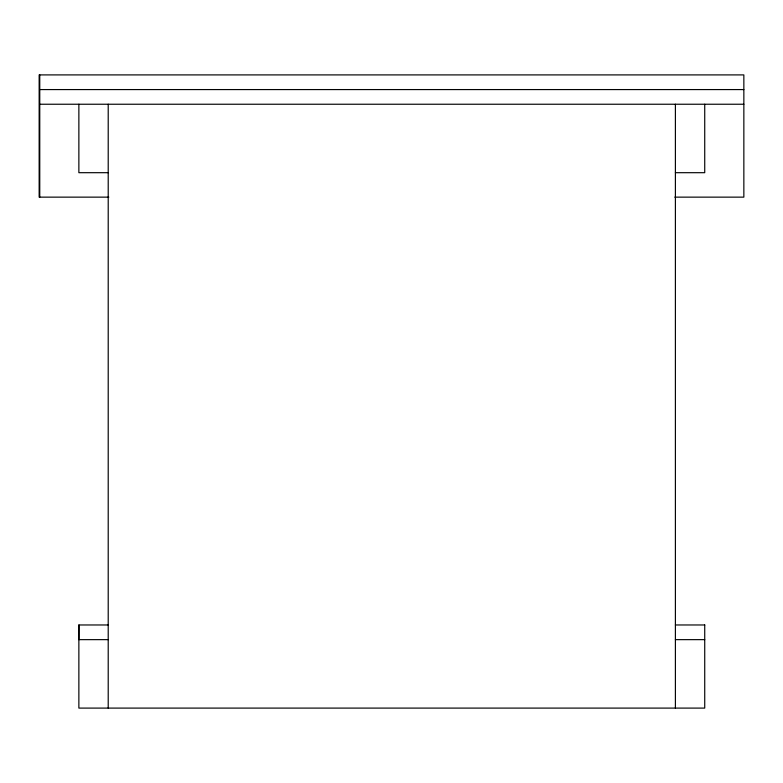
<?xml version="1.0" encoding="UTF-8"?>
<svg xmlns="http://www.w3.org/2000/svg" width="783" height="783" viewBox="0 0 783 783"><rect width="100%" height="100%" fill="white"/><g stroke="black" fill="none" stroke-linecap="round" stroke-linejoin="round"><path stroke-width="1.17" d="M39.757 89.575L743.85 89.575M39.757 104.237L743.85 104.237M108.211 172.691L78.868 172.691L78.868 104.237M675.396 172.691L704.729 172.691L704.729 104.237M108.827 197.14L39.15 197.14L39.15 74.904L743.85 74.904L743.85 197.14L674.789 197.14M704.729 624.971L704.729 708.096L78.868 708.096L78.868 624.971L108.25 624.971M675.396 624.971L704.778 624.971M108.211 639.642L78.868 639.642L78.917 624.971M675.396 639.642L704.729 639.642M675.396 104.237L675.396 708.096M108.211 104.237L108.211 708.096M39.757 74.904L39.757 197.14"/></g></svg>
